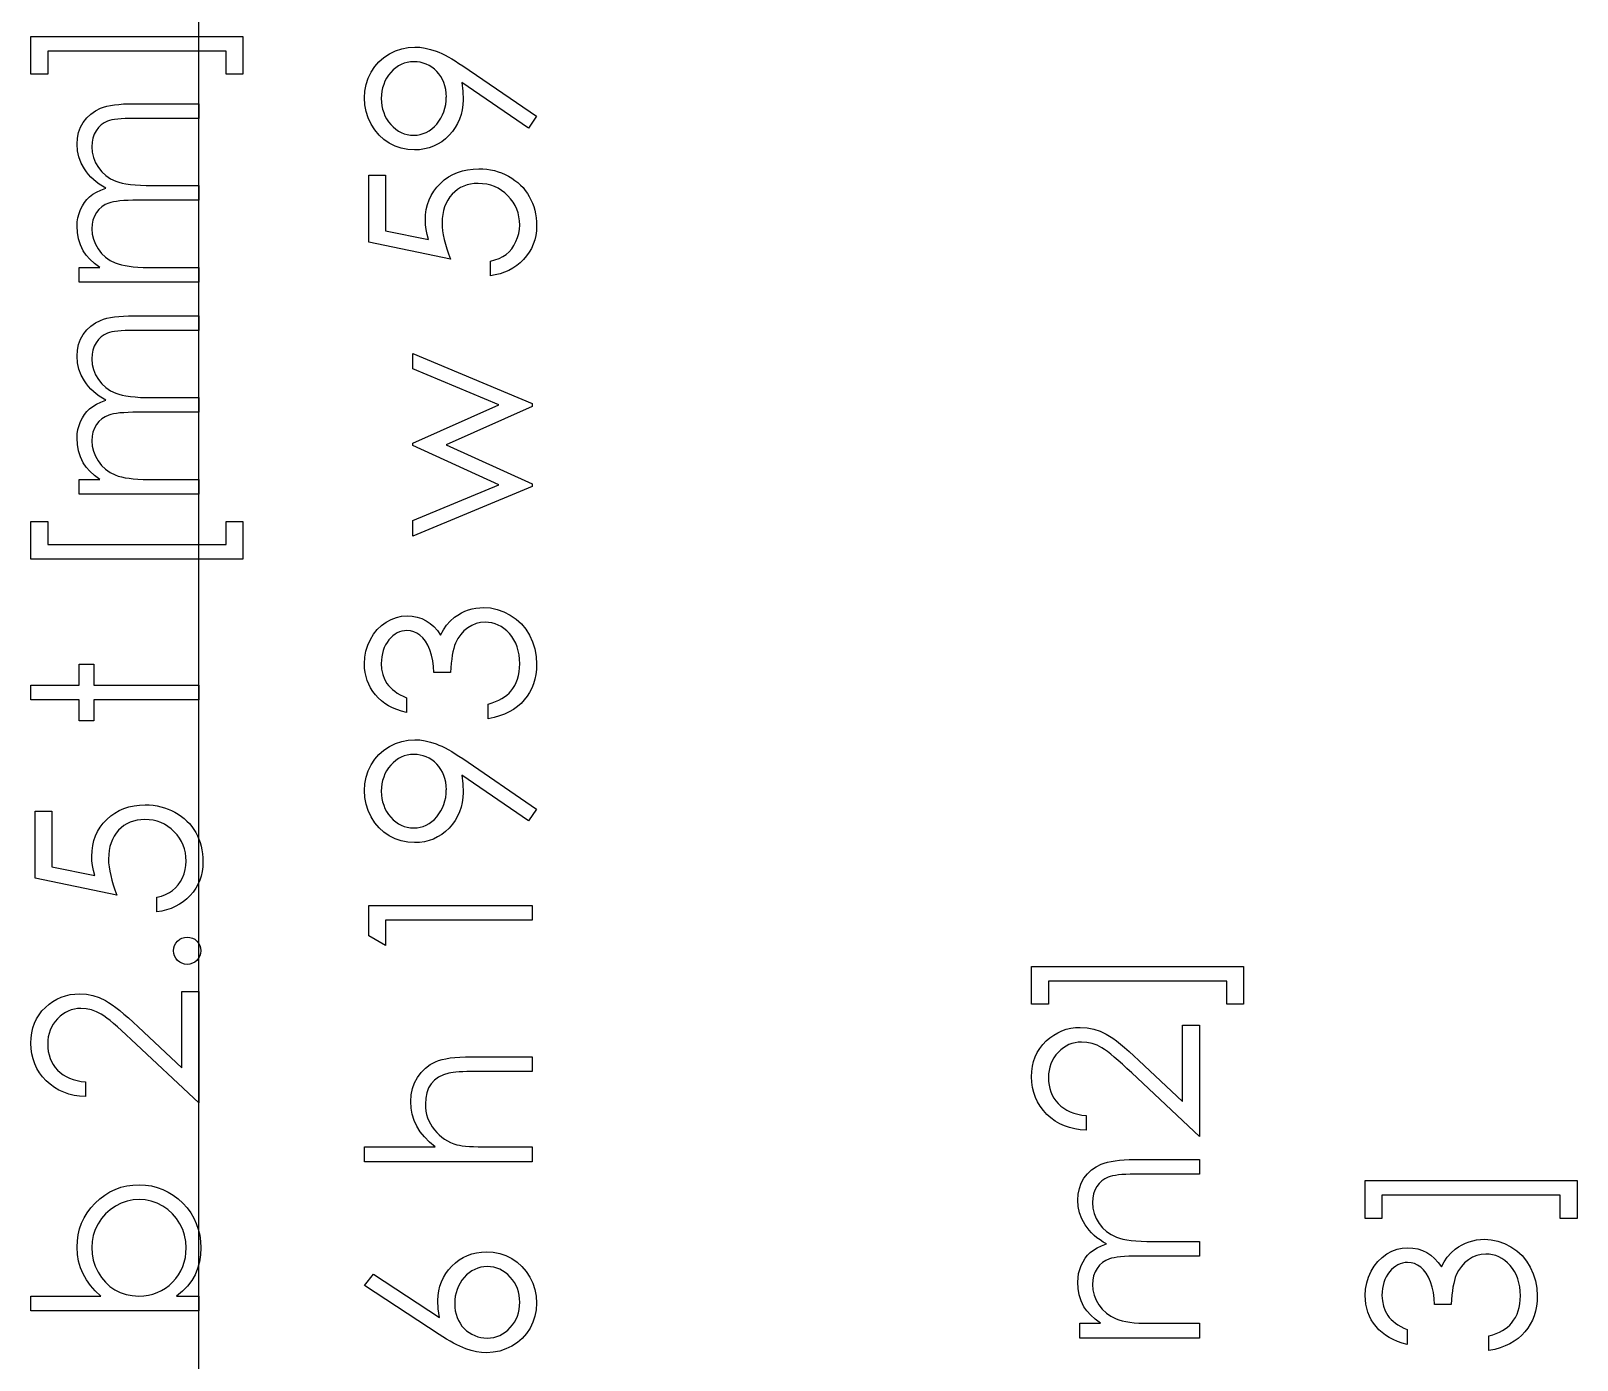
# Model space of a CAD drawing. Header units: millimetres. Extents: x -500 to 16, y 138 to 449.
# Drawn here: x -390.24 to -361.89, y 213 to 237.35 of the extents above; entities that cross this region are included whole.
import ezdxf

# ---------------------------------------------------------------- set-up
doc = ezdxf.new("R2010")
doc.units = ezdxf.units.MM

msp = doc.modelspace()

# ---------------------------------------------------------------- linework, layer by layer
at = {"color": 7, "linetype": 'Continuous'}
msp.add_line((-387.161, 164.056), (-387.161, 293.248), dxfattribs=at)
at = {"color": 7, "linetype": 'Continuous', "flags": 128}
for points in [[(-386.353, 237.248), (-386.353, 236.556), (-386.353, 236.556), (-386.661, 236.556), (-386.661, 236.556), (-386.661, 236.979), (-386.661, 236.979), (-389.93, 236.979), (-389.93, 236.979), (-389.93, 236.556), (-389.93, 236.556), (-390.238, 236.556), (-390.238, 236.556), (-390.238, 237.248), (-390.238, 237.248), (-386.353, 237.248)], [(-380.969, 235.786), (-381.118, 235.571), (-381.118, 235.571), (-382.338, 236.405), (-382.338, 236.405), (-382.32, 236.246), (-382.315, 236.09), (-382.315, 236.09), (-382.319, 235.996), (-382.331, 235.905), (-382.351, 235.818), (-382.379, 235.735), (-382.415, 235.655), (-382.459, 235.58), (-382.511, 235.507), (-382.572, 235.439), (-382.638, 235.376), (-382.707, 235.321), (-382.781, 235.276), (-382.858, 235.238), (-382.939, 235.209), (-383.023, 235.188), (-383.112, 235.175), (-383.204, 235.171), (-383.204, 235.171), (-383.329, 235.179), (-383.448, 235.202), (-383.561, 235.24), (-383.668, 235.294), (-383.766, 235.362), (-383.854, 235.442), (-383.931, 235.536), (-383.999, 235.642), (-384.053, 235.757), (-384.091, 235.876), (-384.115, 235.999), (-384.123, 236.126), (-384.123, 236.126), (-384.115, 236.25), (-384.093, 236.37), (-384.055, 236.485), (-384.002, 236.595), (-383.935, 236.697), (-383.857, 236.787), (-383.766, 236.866), (-383.664, 236.933), (-383.553, 236.987), (-383.439, 237.025), (-383.322, 237.048), (-383.201, 237.056), (-383.201, 237.056), (-383.106, 237.051), (-383.01, 237.037), (-382.912, 237.013), (-382.811, 236.98), (-382.758, 236.96), (-382.703, 236.935), (-382.646, 236.907), (-382.586, 236.875), (-382.523, 236.839), (-382.458, 236.8), (-382.39, 236.757), (-382.32, 236.71), (-382.32, 236.71), (-380.969, 235.786)], [(-382.622, 236.14), (-382.626, 236.211), (-382.633, 236.279), (-382.647, 236.343), (-382.666, 236.403), (-382.691, 236.46), (-382.721, 236.514), (-382.757, 236.563), (-382.797, 236.609), (-382.842, 236.651), (-382.889, 236.687), (-382.939, 236.717), (-382.99, 236.742), (-383.044, 236.762), (-383.1, 236.776), (-383.158, 236.783), (-383.219, 236.786), (-383.219, 236.786), (-383.279, 236.783), (-383.338, 236.774), (-383.394, 236.759), (-383.448, 236.737), (-383.499, 236.71), (-383.549, 236.676), (-383.596, 236.636), (-383.641, 236.589), (-383.681, 236.539), (-383.717, 236.486), (-383.747, 236.43), (-383.771, 236.372), (-383.79, 236.311), (-383.804, 236.247), (-383.812, 236.181), (-383.815, 236.112), (-383.815, 236.112), (-383.812, 236.044), (-383.804, 235.978), (-383.79, 235.915), (-383.771, 235.854), (-383.747, 235.796), (-383.717, 235.74), (-383.681, 235.687), (-383.641, 235.637), (-383.596, 235.591), (-383.549, 235.551), (-383.499, 235.517), (-383.448, 235.49), (-383.394, 235.468), (-383.338, 235.452), (-383.279, 235.443), (-383.219, 235.44), (-383.219, 235.44), (-383.158, 235.443), (-383.1, 235.453), (-383.044, 235.469), (-382.99, 235.491), (-382.939, 235.52), (-382.889, 235.556), (-382.842, 235.597), (-382.797, 235.645), (-382.757, 235.698), (-382.721, 235.753), (-382.691, 235.811), (-382.666, 235.871), (-382.647, 235.934), (-382.633, 236), (-382.626, 236.069), (-382.623, 236.14)], [(-389.353, 232.748), (-389.353, 233.017), (-389.353, 233.017), (-388.972, 233.017), (-388.972, 233.017), (-389.071, 233.092), (-389.155, 233.167), (-389.225, 233.244), (-389.281, 233.321), (-389.281, 233.321), (-389.329, 233.43), (-389.364, 233.542), (-389.385, 233.656), (-389.392, 233.773), (-389.392, 233.773), (-389.388, 233.853), (-389.376, 233.929), (-389.356, 234.005), (-389.329, 234.077), (-389.294, 234.146), (-389.255, 234.208), (-389.211, 234.264), (-389.162, 234.313), (-389.104, 234.357), (-389.034, 234.398), (-388.954, 234.436), (-388.862, 234.471), (-388.862, 234.471), (-388.925, 234.507), (-388.984, 234.545), (-389.04, 234.586), (-389.091, 234.629), (-389.138, 234.674), (-389.182, 234.721), (-389.222, 234.77), (-389.257, 234.822), (-389.316, 234.929), (-389.358, 235.041), (-389.383, 235.155), (-389.392, 235.275), (-389.392, 235.275), (-389.385, 235.385), (-389.364, 235.488), (-389.328, 235.585), (-389.278, 235.675), (-389.216, 235.756), (-389.142, 235.827), (-389.056, 235.886), (-388.96, 235.933), (-388.906, 235.953), (-388.846, 235.97), (-388.778, 235.984), (-388.705, 235.996), (-388.626, 236.005), (-388.54, 236.012), (-388.447, 236.016), (-388.349, 236.017), (-388.349, 236.017), (-387.161, 236.017), (-387.161, 236.017), (-387.161, 235.748), (-387.161, 235.748), (-388.35, 235.748), (-388.35, 235.748), (-388.434, 235.747), (-388.511, 235.745), (-388.582, 235.741), (-388.645, 235.735), (-388.703, 235.728), (-388.752, 235.719), (-388.796, 235.709), (-388.832, 235.697), (-388.894, 235.667), (-388.95, 235.628), (-388.999, 235.58), (-389.043, 235.523), (-389.078, 235.458), (-389.103, 235.387), (-389.118, 235.311), (-389.123, 235.228), (-389.123, 235.228), (-389.115, 235.127), (-389.093, 235.03), (-389.055, 234.937), (-389.002, 234.848), (-388.938, 234.768), (-388.862, 234.699), (-388.777, 234.642), (-388.682, 234.597), (-388.628, 234.578), (-388.566, 234.562), (-388.495, 234.548), (-388.415, 234.537), (-388.328, 234.529), (-388.231, 234.522), (-388.127, 234.518), (-388.014, 234.517), (-388.014, 234.517), (-387.161, 234.517), (-387.161, 234.517), (-387.161, 234.248), (-387.161, 234.248), (-388.276, 234.248), (-388.276, 234.248), (-388.37, 234.247), (-388.457, 234.245), (-388.536, 234.241), (-388.607, 234.235), (-388.67, 234.228), (-388.725, 234.22), (-388.772, 234.21), (-388.811, 234.198), (-388.879, 234.168), (-388.939, 234.129), (-388.992, 234.08), (-389.038, 234.023), (-389.075, 233.958), (-389.102, 233.886), (-389.117, 233.809), (-389.123, 233.726), (-389.123, 233.726), (-389.115, 233.629), (-389.093, 233.535), (-389.056, 233.443), (-389.005, 233.356), (-388.942, 233.275), (-388.868, 233.205), (-388.784, 233.147), (-388.691, 233.1), (-388.638, 233.081), (-388.578, 233.064), (-388.512, 233.05), (-388.439, 233.038), (-388.361, 233.029), (-388.275, 233.023), (-388.183, 233.018), (-388.084, 233.017), (-388.084, 233.017), (-387.161, 233.017), (-387.161, 233.017), (-387.161, 232.748), (-387.161, 232.748), (-389.353, 232.748)], [(-384.046, 234.71), (-383.738, 234.71), (-383.738, 234.71), (-383.738, 233.689), (-383.738, 233.689), (-382.949, 233.527), (-382.949, 233.527), (-382.974, 233.623), (-382.993, 233.714), (-383.004, 233.8), (-383.007, 233.881), (-383.007, 233.881), (-383.003, 233.981), (-382.99, 234.077), (-382.969, 234.169), (-382.938, 234.256), (-382.9, 234.338), (-382.852, 234.416), (-382.796, 234.489), (-382.732, 234.558), (-382.66, 234.621), (-382.584, 234.675), (-382.504, 234.721), (-382.418, 234.758), (-382.327, 234.788), (-382.231, 234.808), (-382.131, 234.821), (-382.026, 234.825), (-382.026, 234.825), (-381.953, 234.823), (-381.88, 234.817), (-381.81, 234.806), (-381.741, 234.791), (-381.674, 234.771), (-381.608, 234.748), (-381.544, 234.72), (-381.481, 234.688), (-381.421, 234.652), (-381.365, 234.613), (-381.311, 234.572), (-381.262, 234.527), (-381.216, 234.479), (-381.174, 234.428), (-381.136, 234.375), (-381.101, 234.318), (-381.07, 234.258), (-381.043, 234.196), (-381.02, 234.133), (-381.002, 234.067), (-380.987, 233.998), (-380.977, 233.927), (-380.971, 233.854), (-380.969, 233.779), (-380.969, 233.779), (-380.972, 233.689), (-380.984, 233.603), (-381.002, 233.521), (-381.028, 233.442), (-381.061, 233.367), (-381.102, 233.295), (-381.15, 233.227), (-381.205, 233.163), (-381.266, 233.103), (-381.331, 233.05), (-381.401, 233.003), (-381.475, 232.963), (-381.553, 232.928), (-381.636, 232.901), (-381.724, 232.879), (-381.815, 232.863), (-381.815, 232.863), (-381.815, 233.133), (-381.815, 233.133), (-381.73, 233.154), (-381.653, 233.182), (-381.585, 233.216), (-381.525, 233.256), (-381.472, 233.304), (-381.424, 233.359), (-381.382, 233.42), (-381.345, 233.49), (-381.315, 233.563), (-381.293, 233.639), (-381.281, 233.716), (-381.276, 233.794), (-381.276, 233.794), (-381.28, 233.871), (-381.29, 233.945), (-381.307, 234.017), (-381.331, 234.085), (-381.361, 234.151), (-381.399, 234.214), (-381.443, 234.274), (-381.494, 234.332), (-381.55, 234.384), (-381.609, 234.429), (-381.672, 234.468), (-381.739, 234.5), (-381.808, 234.524), (-381.881, 234.542), (-381.957, 234.552), (-382.037, 234.556), (-382.037, 234.556), (-382.109, 234.553), (-382.177, 234.544), (-382.243, 234.528), (-382.304, 234.506), (-382.362, 234.479), (-382.416, 234.445), (-382.468, 234.405), (-382.516, 234.359), (-382.559, 234.308), (-382.596, 234.252), (-382.627, 234.192), (-382.653, 234.128), (-382.674, 234.061), (-382.688, 233.988), (-382.697, 233.913), (-382.7, 233.832), (-382.7, 233.832), (-382.697, 233.762), (-382.69, 233.689), (-382.678, 233.612), (-382.661, 233.53), (-382.639, 233.446), (-382.613, 233.358), (-382.582, 233.267), (-382.546, 233.171), (-382.546, 233.171), (-384.046, 233.479), (-384.046, 233.479), (-384.046, 234.71)], [(-389.353, 228.863), (-389.353, 229.133), (-389.353, 229.133), (-388.972, 229.133), (-388.972, 229.133), (-389.071, 229.207), (-389.155, 229.283), (-389.225, 229.359), (-389.281, 229.437), (-389.281, 229.437), (-389.329, 229.545), (-389.364, 229.657), (-389.385, 229.771), (-389.392, 229.889), (-389.392, 229.889), (-389.388, 229.968), (-389.376, 230.045), (-389.356, 230.12), (-389.329, 230.193), (-389.294, 230.262), (-389.255, 230.324), (-389.211, 230.38), (-389.162, 230.428), (-389.104, 230.472), (-389.034, 230.514), (-388.954, 230.551), (-388.862, 230.586), (-388.862, 230.586), (-388.925, 230.622), (-388.984, 230.661), (-389.04, 230.702), (-389.091, 230.744), (-389.138, 230.789), (-389.182, 230.836), (-389.222, 230.886), (-389.257, 230.937), (-389.316, 231.044), (-389.358, 231.156), (-389.383, 231.271), (-389.392, 231.39), (-389.392, 231.39), (-389.385, 231.5), (-389.364, 231.604), (-389.328, 231.701), (-389.278, 231.791), (-389.216, 231.872), (-389.142, 231.942), (-389.056, 232.001), (-388.96, 232.048), (-388.906, 232.068), (-388.846, 232.085), (-388.778, 232.1), (-388.705, 232.112), (-388.626, 232.121), (-388.54, 232.127), (-388.447, 232.131), (-388.349, 232.133), (-388.349, 232.133), (-387.161, 232.133), (-387.161, 232.133), (-387.161, 231.863), (-387.161, 231.863), (-388.35, 231.863), (-388.35, 231.863), (-388.434, 231.863), (-388.511, 231.86), (-388.582, 231.856), (-388.645, 231.851), (-388.703, 231.844), (-388.752, 231.835), (-388.796, 231.824), (-388.832, 231.812), (-388.894, 231.782), (-388.95, 231.743), (-388.999, 231.695), (-389.043, 231.638), (-389.078, 231.574), (-389.103, 231.503), (-389.118, 231.426), (-389.123, 231.344), (-389.123, 231.344), (-389.115, 231.242), (-389.093, 231.145), (-389.055, 231.052), (-389.002, 230.964), (-388.938, 230.883), (-388.862, 230.815), (-388.777, 230.758), (-388.682, 230.712), (-388.628, 230.693), (-388.566, 230.677), (-388.495, 230.664), (-388.415, 230.652), (-388.328, 230.644), (-388.231, 230.637), (-388.127, 230.634), (-388.014, 230.633), (-388.014, 230.633), (-387.161, 230.633), (-387.161, 230.633), (-387.161, 230.363), (-387.161, 230.363), (-388.276, 230.363), (-388.276, 230.363), (-388.37, 230.363), (-388.457, 230.36), (-388.536, 230.356), (-388.607, 230.351), (-388.67, 230.344), (-388.725, 230.335), (-388.772, 230.325), (-388.811, 230.313), (-388.879, 230.283), (-388.939, 230.244), (-388.992, 230.196), (-389.038, 230.138), (-389.075, 230.073), (-389.102, 230.002), (-389.117, 229.925), (-389.123, 229.842), (-389.123, 229.842), (-389.115, 229.744), (-389.093, 229.65), (-389.056, 229.559), (-389.005, 229.471), (-388.942, 229.39), (-388.868, 229.321), (-388.784, 229.262), (-388.691, 229.216), (-388.638, 229.196), (-388.578, 229.179), (-388.512, 229.165), (-388.439, 229.154), (-388.361, 229.144), (-388.275, 229.138), (-388.183, 229.134), (-388.084, 229.133), (-388.084, 229.133), (-387.161, 229.133), (-387.161, 229.133), (-387.161, 228.863), (-387.161, 228.863), (-389.353, 228.863)], [(-383.238, 228.094), (-383.238, 228.383), (-383.238, 228.383), (-381.661, 229.036), (-381.661, 229.036), (-383.238, 229.752), (-383.238, 229.752), (-383.238, 229.798), (-383.238, 229.798), (-381.661, 230.498), (-381.661, 230.498), (-383.238, 231.157), (-383.238, 231.157), (-383.238, 231.44), (-383.238, 231.44), (-381.046, 230.524), (-381.046, 230.524), (-381.046, 230.468), (-381.046, 230.468), (-382.623, 229.767), (-382.623, 229.767), (-381.046, 229.052), (-381.046, 229.052), (-381.046, 229.002), (-381.046, 229.002), (-383.238, 228.094)], [(-390.238, 227.671), (-390.238, 228.363), (-390.238, 228.363), (-389.93, 228.363), (-389.93, 228.363), (-389.93, 227.94), (-389.93, 227.94), (-386.661, 227.94), (-386.661, 227.94), (-386.661, 228.363), (-386.661, 228.363), (-386.353, 228.363), (-386.353, 228.363), (-386.353, 227.671), (-386.353, 227.671), (-390.238, 227.671)], [(-383.353, 225.133), (-383.353, 224.863), (-383.353, 224.863), (-383.444, 224.887), (-383.528, 224.916), (-383.607, 224.949), (-383.681, 224.987), (-383.749, 225.03), (-383.813, 225.078), (-383.871, 225.131), (-383.923, 225.189), (-383.97, 225.25), (-384.01, 225.314), (-384.044, 225.381), (-384.073, 225.451), (-384.094, 225.523), (-384.11, 225.598), (-384.12, 225.676), (-384.123, 225.756), (-384.123, 225.756), (-384.116, 225.874), (-384.096, 225.987), (-384.062, 226.095), (-384.015, 226.201), (-383.957, 226.298), (-383.889, 226.383), (-383.811, 226.457), (-383.725, 226.52), (-383.632, 226.569), (-383.538, 226.604), (-383.442, 226.625), (-383.343, 226.633), (-383.343, 226.633), (-383.248, 226.627), (-383.159, 226.611), (-383.074, 226.583), (-382.994, 226.545), (-382.919, 226.496), (-382.85, 226.436), (-382.785, 226.365), (-382.726, 226.282), (-382.726, 226.282), (-382.677, 226.377), (-382.618, 226.463), (-382.549, 226.539), (-382.47, 226.607), (-382.47, 226.607), (-382.41, 226.649), (-382.347, 226.686), (-382.284, 226.717), (-382.218, 226.742), (-382.15, 226.761), (-382.081, 226.775), (-382.01, 226.783), (-381.937, 226.786), (-381.937, 226.786), (-381.811, 226.778), (-381.689, 226.752), (-381.569, 226.71), (-381.452, 226.649), (-381.343, 226.575), (-381.247, 226.488), (-381.165, 226.389), (-381.095, 226.277), (-381.04, 226.155), (-381, 226.027), (-380.977, 225.891), (-380.969, 225.749), (-380.969, 225.749), (-380.972, 225.652), (-380.983, 225.56), (-381.001, 225.472), (-381.025, 225.387), (-381.056, 225.308), (-381.095, 225.232), (-381.141, 225.16), (-381.194, 225.092), (-381.253, 225.029), (-381.319, 224.972), (-381.392, 224.92), (-381.471, 224.874), (-381.556, 224.834), (-381.649, 224.8), (-381.748, 224.771), (-381.853, 224.748), (-381.853, 224.748), (-381.853, 225.017), (-381.853, 225.017), (-381.784, 225.039), (-381.72, 225.062), (-381.66, 225.089), (-381.606, 225.117), (-381.557, 225.147), (-381.513, 225.18), (-381.473, 225.215), (-381.439, 225.252), (-381.439, 225.252), (-381.401, 225.303), (-381.368, 225.357), (-381.34, 225.415), (-381.317, 225.476), (-381.299, 225.54), (-381.287, 225.608), (-381.279, 225.679), (-381.276, 225.753), (-381.276, 225.753), (-381.279, 225.838), (-381.288, 225.917), (-381.303, 225.993), (-381.324, 226.065), (-381.35, 226.131), (-381.383, 226.195), (-381.422, 226.253), (-381.466, 226.308), (-381.515, 226.357), (-381.566, 226.399), (-381.618, 226.436), (-381.672, 226.465), (-381.729, 226.488), (-381.788, 226.504), (-381.849, 226.514), (-381.911, 226.517), (-381.911, 226.517), (-381.995, 226.511), (-382.076, 226.491), (-382.154, 226.459), (-382.23, 226.413), (-382.299, 226.357), (-382.359, 226.292), (-382.41, 226.217), (-382.453, 226.134), (-382.471, 226.088), (-382.487, 226.035), (-382.501, 225.977), (-382.513, 225.912), (-382.524, 225.842), (-382.533, 225.765), (-382.54, 225.683), (-382.546, 225.594), (-382.546, 225.594), (-382.853, 225.594), (-382.853, 225.594), (-382.858, 225.705), (-382.871, 225.811), (-382.893, 225.912), (-382.924, 226.008), (-382.962, 226.095), (-383.005, 226.169), (-383.053, 226.23), (-383.105, 226.279), (-383.161, 226.316), (-383.219, 226.342), (-383.281, 226.358), (-383.344, 226.363), (-383.344, 226.363), (-383.391, 226.361), (-383.437, 226.353), (-383.481, 226.339), (-383.523, 226.321), (-383.563, 226.297), (-383.602, 226.267), (-383.639, 226.232), (-383.675, 226.192), (-383.708, 226.148), (-383.736, 226.101), (-383.76, 226.051), (-383.78, 225.999), (-383.795, 225.943), (-383.806, 225.885), (-383.813, 225.824), (-383.815, 225.76), (-383.815, 225.76), (-383.808, 225.658), (-383.788, 225.562), (-383.756, 225.475), (-383.71, 225.393), (-383.681, 225.356), (-383.648, 225.32), (-383.611, 225.285), (-383.568, 225.252), (-383.521, 225.219), (-383.47, 225.189), (-383.414, 225.16), (-383.353, 225.133)], [(-390.238, 225.094), (-390.238, 225.363), (-390.238, 225.363), (-389.353, 225.363), (-389.353, 225.363), (-389.353, 225.748), (-389.353, 225.748), (-389.084, 225.748), (-389.084, 225.748), (-389.084, 225.363), (-389.084, 225.363), (-387.161, 225.363), (-387.161, 225.363), (-387.161, 225.094), (-387.161, 225.094), (-389.084, 225.094), (-389.084, 225.094), (-389.084, 224.71), (-389.084, 224.71), (-389.353, 224.71), (-389.353, 224.71), (-389.353, 225.094), (-389.353, 225.094), (-390.238, 225.094)], [(-380.969, 223.094), (-381.118, 222.879), (-381.118, 222.879), (-382.338, 223.713), (-382.338, 223.713), (-382.32, 223.553), (-382.315, 223.398), (-382.315, 223.398), (-382.319, 223.303), (-382.331, 223.213), (-382.351, 223.126), (-382.379, 223.043), (-382.415, 222.963), (-382.459, 222.887), (-382.511, 222.815), (-382.572, 222.746), (-382.638, 222.684), (-382.707, 222.629), (-382.781, 222.583), (-382.858, 222.545), (-382.939, 222.517), (-383.023, 222.496), (-383.112, 222.483), (-383.204, 222.479), (-383.204, 222.479), (-383.329, 222.487), (-383.448, 222.509), (-383.561, 222.548), (-383.668, 222.601), (-383.766, 222.669), (-383.854, 222.75), (-383.931, 222.844), (-383.999, 222.95), (-384.053, 223.065), (-384.091, 223.184), (-384.115, 223.307), (-384.123, 223.434), (-384.123, 223.434), (-384.115, 223.558), (-384.093, 223.678), (-384.055, 223.792), (-384.002, 223.902), (-383.935, 224.005), (-383.857, 224.095), (-383.766, 224.173), (-383.664, 224.241), (-383.553, 224.294), (-383.439, 224.333), (-383.322, 224.356), (-383.201, 224.363), (-383.201, 224.363), (-383.106, 224.359), (-383.01, 224.345), (-382.912, 224.321), (-382.811, 224.288), (-382.758, 224.267), (-382.703, 224.243), (-382.646, 224.214), (-382.586, 224.183), (-382.523, 224.147), (-382.458, 224.108), (-382.39, 224.065), (-382.32, 224.018), (-382.32, 224.018), (-380.969, 223.094)], [(-382.622, 223.448), (-382.626, 223.519), (-382.633, 223.586), (-382.647, 223.651), (-382.666, 223.711), (-382.691, 223.768), (-382.721, 223.821), (-382.757, 223.871), (-382.797, 223.917), (-382.842, 223.958), (-382.889, 223.994), (-382.939, 224.025), (-382.99, 224.05), (-383.044, 224.07), (-383.1, 224.083), (-383.158, 224.091), (-383.219, 224.094), (-383.219, 224.094), (-383.279, 224.091), (-383.338, 224.082), (-383.394, 224.067), (-383.448, 224.045), (-383.499, 224.017), (-383.549, 223.984), (-383.596, 223.943), (-383.641, 223.897), (-383.681, 223.847), (-383.717, 223.794), (-383.747, 223.738), (-383.771, 223.679), (-383.79, 223.619), (-383.804, 223.555), (-383.812, 223.489), (-383.815, 223.42), (-383.815, 223.42), (-383.812, 223.351), (-383.804, 223.286), (-383.79, 223.223), (-383.771, 223.162), (-383.747, 223.104), (-383.717, 223.048), (-383.681, 222.995), (-383.641, 222.945), (-383.596, 222.898), (-383.549, 222.859), (-383.499, 222.825), (-383.448, 222.797), (-383.394, 222.776), (-383.338, 222.76), (-383.279, 222.751), (-383.219, 222.748), (-383.219, 222.748), (-383.158, 222.751), (-383.1, 222.761), (-383.044, 222.777), (-382.99, 222.799), (-382.939, 222.828), (-382.889, 222.863), (-382.842, 222.905), (-382.797, 222.953), (-382.757, 223.005), (-382.721, 223.061), (-382.691, 223.119), (-382.666, 223.179), (-382.647, 223.242), (-382.633, 223.308), (-382.626, 223.377), (-382.623, 223.448)], [(-390.161, 223.056), (-389.853, 223.056), (-389.853, 223.056), (-389.853, 222.035), (-389.853, 222.035), (-389.064, 221.874), (-389.064, 221.874), (-389.09, 221.969), (-389.108, 222.06), (-389.119, 222.146), (-389.123, 222.227), (-389.123, 222.227), (-389.118, 222.327), (-389.105, 222.423), (-389.084, 222.515), (-389.053, 222.602), (-389.015, 222.684), (-388.968, 222.762), (-388.912, 222.835), (-388.847, 222.904), (-388.776, 222.967), (-388.7, 223.021), (-388.619, 223.067), (-388.533, 223.104), (-388.442, 223.134), (-388.347, 223.154), (-388.246, 223.167), (-388.141, 223.171), (-388.141, 223.171), (-388.068, 223.169), (-387.996, 223.163), (-387.925, 223.152), (-387.856, 223.137), (-387.79, 223.118), (-387.724, 223.094), (-387.659, 223.066), (-387.597, 223.034), (-387.537, 222.999), (-387.48, 222.96), (-387.427, 222.918), (-387.377, 222.874), (-387.332, 222.826), (-387.29, 222.774), (-387.251, 222.721), (-387.216, 222.664), (-387.185, 222.604), (-387.159, 222.542), (-387.136, 222.479), (-387.117, 222.413), (-387.103, 222.344), (-387.093, 222.273), (-387.086, 222.2), (-387.084, 222.125), (-387.084, 222.125), (-387.088, 222.035), (-387.099, 221.949), (-387.117, 221.867), (-387.143, 221.788), (-387.177, 221.713), (-387.217, 221.642), (-387.265, 221.573), (-387.32, 221.509), (-387.382, 221.449), (-387.447, 221.396), (-387.516, 221.35), (-387.591, 221.309), (-387.669, 221.274), (-387.752, 221.247), (-387.839, 221.225), (-387.93, 221.21), (-387.93, 221.21), (-387.93, 221.479), (-387.93, 221.479), (-387.845, 221.5), (-387.769, 221.528), (-387.7, 221.562), (-387.641, 221.603), (-387.587, 221.65), (-387.54, 221.705), (-387.497, 221.767), (-387.46, 221.836), (-387.43, 221.909), (-387.409, 221.985), (-387.396, 222.062), (-387.392, 222.14), (-387.392, 222.14), (-387.395, 222.217), (-387.406, 222.291), (-387.422, 222.363), (-387.446, 222.431), (-387.477, 222.497), (-387.514, 222.56), (-387.558, 222.62), (-387.609, 222.678), (-387.665, 222.73), (-387.725, 222.776), (-387.788, 222.814), (-387.854, 222.846), (-387.924, 222.871), (-387.996, 222.888), (-388.073, 222.898), (-388.153, 222.902), (-388.153, 222.902), (-388.225, 222.899), (-388.293, 222.89), (-388.358, 222.874), (-388.419, 222.853), (-388.478, 222.825), (-388.532, 222.791), (-388.584, 222.751), (-388.631, 222.705), (-388.674, 222.654), (-388.712, 222.598), (-388.743, 222.538), (-388.769, 222.475), (-388.789, 222.407), (-388.803, 222.335), (-388.812, 222.259), (-388.815, 222.178), (-388.815, 222.178), (-388.813, 222.109), (-388.805, 222.035), (-388.793, 221.958), (-388.776, 221.877), (-388.755, 221.792), (-388.728, 221.704), (-388.697, 221.613), (-388.661, 221.517), (-388.661, 221.517), (-390.161, 221.825), (-390.161, 221.825), (-390.161, 223.056)], [(-384.046, 220.77), (-384.046, 221.325), (-384.046, 221.325), (-381.046, 221.325), (-381.046, 221.325), (-381.046, 221.056), (-381.046, 221.056), (-383.738, 221.056), (-383.738, 221.056), (-383.738, 220.594), (-383.738, 220.594), (-384.046, 220.77)], [(-387.623, 220.498), (-387.618, 220.548), (-387.605, 220.594), (-387.582, 220.636), (-387.55, 220.675), (-387.511, 220.707), (-387.469, 220.73), (-387.423, 220.743), (-387.373, 220.748), (-387.373, 220.748), (-387.323, 220.743), (-387.277, 220.73), (-387.235, 220.707), (-387.197, 220.675), (-387.164, 220.636), (-387.141, 220.594), (-387.127, 220.548), (-387.123, 220.498), (-387.123, 220.498), (-387.127, 220.448), (-387.141, 220.402), (-387.164, 220.36), (-387.197, 220.321), (-387.235, 220.289), (-387.277, 220.267), (-387.323, 220.253), (-387.373, 220.248), (-387.373, 220.248), (-387.423, 220.253), (-387.469, 220.267), (-387.511, 220.289), (-387.55, 220.321), (-387.582, 220.36), (-387.605, 220.402), (-387.618, 220.448), (-387.623, 220.498)], [(-368.007, 220.21), (-368.007, 219.517), (-368.007, 219.517), (-368.315, 219.517), (-368.315, 219.517), (-368.315, 219.94), (-368.315, 219.94), (-371.584, 219.94), (-371.584, 219.94), (-371.584, 219.517), (-371.584, 219.517), (-371.892, 219.517), (-371.892, 219.517), (-371.892, 220.21), (-371.892, 220.21), (-368.007, 220.21)], [(-389.238, 218.094), (-389.238, 217.825), (-389.238, 217.825), (-389.345, 217.832), (-389.447, 217.848), (-389.544, 217.871), (-389.636, 217.904), (-389.724, 217.944), (-389.806, 217.993), (-389.884, 218.05), (-389.957, 218.115), (-390.023, 218.187), (-390.08, 218.263), (-390.128, 218.343), (-390.168, 218.426), (-390.198, 218.515), (-390.221, 218.607), (-390.234, 218.703), (-390.238, 218.803), (-390.238, 218.803), (-390.234, 218.902), (-390.221, 218.996), (-390.201, 219.085), (-390.171, 219.17), (-390.134, 219.249), (-390.088, 219.324), (-390.035, 219.394), (-389.972, 219.459), (-389.904, 219.518), (-389.834, 219.568), (-389.76, 219.612), (-389.683, 219.647), (-389.603, 219.674), (-389.52, 219.694), (-389.435, 219.705), (-389.346, 219.71), (-389.346, 219.71), (-389.221, 219.702), (-389.1, 219.678), (-388.984, 219.64), (-388.871, 219.585), (-388.813, 219.55), (-388.75, 219.508), (-388.682, 219.459), (-388.609, 219.402), (-388.532, 219.338), (-388.45, 219.267), (-388.362, 219.189), (-388.27, 219.103), (-388.27, 219.103), (-387.469, 218.352), (-387.469, 218.352), (-387.469, 219.748), (-387.469, 219.748), (-387.161, 219.748), (-387.161, 219.748), (-387.161, 217.71), (-387.161, 217.71), (-388.403, 218.873), (-388.403, 218.873), (-388.492, 218.958), (-388.575, 219.035), (-388.651, 219.104), (-388.722, 219.165), (-388.788, 219.219), (-388.847, 219.265), (-388.9, 219.303), (-388.948, 219.333), (-389.038, 219.38), (-389.13, 219.414), (-389.225, 219.434), (-389.322, 219.44), (-389.322, 219.44), (-389.383, 219.437), (-389.442, 219.428), (-389.499, 219.414), (-389.553, 219.393), (-389.606, 219.366), (-389.656, 219.334), (-389.704, 219.296), (-389.751, 219.252), (-389.793, 219.203), (-389.829, 219.152), (-389.86, 219.098), (-389.885, 219.042), (-389.905, 218.982), (-389.919, 218.921), (-389.927, 218.857), (-389.93, 218.789), (-389.93, 218.789), (-389.927, 218.719), (-389.919, 218.652), (-389.905, 218.588), (-389.885, 218.526), (-389.859, 218.468), (-389.828, 218.413), (-389.791, 218.36), (-389.749, 218.311), (-389.701, 218.266), (-389.648, 218.226), (-389.591, 218.192), (-389.53, 218.161), (-389.464, 218.137), (-389.393, 218.118), (-389.318, 218.103), (-389.238, 218.094)], [(-370.892, 217.479), (-370.892, 217.21), (-370.892, 217.21), (-370.999, 217.217), (-371.101, 217.232), (-371.198, 217.256), (-371.29, 217.288), (-371.377, 217.329), (-371.46, 217.377), (-371.538, 217.434), (-371.611, 217.5), (-371.677, 217.571), (-371.734, 217.648), (-371.782, 217.728), (-371.822, 217.811), (-371.852, 217.899), (-371.874, 217.991), (-371.888, 218.088), (-371.892, 218.188), (-371.892, 218.188), (-371.888, 218.286), (-371.875, 218.381), (-371.855, 218.47), (-371.825, 218.554), (-371.788, 218.634), (-371.742, 218.708), (-371.689, 218.779), (-371.626, 218.844), (-371.558, 218.902), (-371.487, 218.953), (-371.413, 218.996), (-371.337, 219.032), (-371.257, 219.059), (-371.174, 219.079), (-371.089, 219.09), (-371, 219.094), (-371, 219.094), (-370.875, 219.086), (-370.754, 219.063), (-370.638, 219.024), (-370.525, 218.97), (-370.467, 218.935), (-370.404, 218.893), (-370.336, 218.844), (-370.263, 218.787), (-370.186, 218.723), (-370.103, 218.652), (-370.016, 218.573), (-369.924, 218.487), (-369.924, 218.487), (-369.123, 217.737), (-369.123, 217.737), (-369.123, 219.133), (-369.123, 219.133), (-368.815, 219.133), (-368.815, 219.133), (-368.815, 217.094), (-368.815, 217.094), (-370.056, 218.258), (-370.056, 218.258), (-370.145, 218.342), (-370.228, 218.419), (-370.305, 218.488), (-370.376, 218.55), (-370.442, 218.603), (-370.501, 218.649), (-370.554, 218.687), (-370.602, 218.718), (-370.692, 218.765), (-370.784, 218.798), (-370.879, 218.818), (-370.976, 218.825), (-370.976, 218.825), (-371.037, 218.822), (-371.096, 218.813), (-371.153, 218.798), (-371.207, 218.778), (-371.26, 218.751), (-371.31, 218.719), (-371.358, 218.681), (-371.404, 218.636), (-371.447, 218.588), (-371.483, 218.536), (-371.514, 218.483), (-371.539, 218.426), (-371.559, 218.367), (-371.573, 218.306), (-371.581, 218.241), (-371.584, 218.174), (-371.584, 218.174), (-371.581, 218.104), (-371.573, 218.036), (-371.559, 217.972), (-371.538, 217.911), (-371.513, 217.853), (-371.482, 217.797), (-371.445, 217.745), (-371.403, 217.696), (-371.355, 217.651), (-371.302, 217.611), (-371.245, 217.576), (-371.184, 217.546), (-371.118, 217.521), (-371.047, 217.502), (-370.972, 217.488), (-370.892, 217.479)], [(-384.122, 216.633), (-384.123, 216.902), (-384.123, 216.902), (-382.824, 216.902), (-382.824, 216.902), (-382.93, 216.991), (-383.022, 217.085), (-383.1, 217.182), (-383.164, 217.284), (-383.213, 217.39), (-383.248, 217.502), (-383.269, 217.616), (-383.276, 217.736), (-383.276, 217.736), (-383.269, 217.857), (-383.245, 217.972), (-383.207, 218.079), (-383.153, 218.178), (-383.085, 218.268), (-383.007, 218.347), (-382.919, 218.411), (-382.82, 218.464), (-382.764, 218.485), (-382.7, 218.504), (-382.63, 218.52), (-382.552, 218.533), (-382.466, 218.542), (-382.373, 218.55), (-382.273, 218.554), (-382.165, 218.556), (-382.165, 218.556), (-381.046, 218.556), (-381.046, 218.556), (-381.046, 218.286), (-381.046, 218.286), (-382.077, 218.286), (-382.077, 218.286), (-382.166, 218.286), (-382.248, 218.285), (-382.322, 218.282), (-382.388, 218.279), (-382.447, 218.274), (-382.498, 218.269), (-382.541, 218.262), (-382.576, 218.255), (-382.576, 218.255), (-382.677, 218.223), (-382.764, 218.179), (-382.838, 218.125), (-382.899, 218.06), (-382.947, 217.984), (-382.98, 217.896), (-383.001, 217.798), (-383.007, 217.689), (-383.007, 217.689), (-383.005, 217.624), (-382.997, 217.561), (-382.984, 217.499), (-382.965, 217.439), (-382.942, 217.381), (-382.913, 217.325), (-382.879, 217.27), (-382.84, 217.217), (-382.797, 217.167), (-382.752, 217.122), (-382.704, 217.082), (-382.653, 217.045), (-382.6, 217.013), (-382.545, 216.985), (-382.487, 216.962), (-382.427, 216.943), (-382.427, 216.943), (-382.383, 216.934), (-382.331, 216.925), (-382.27, 216.918), (-382.2, 216.912), (-382.123, 216.908), (-382.036, 216.904), (-381.942, 216.902), (-381.838, 216.902), (-381.838, 216.902), (-381.046, 216.902), (-381.046, 216.902), (-381.046, 216.633), (-381.046, 216.633), (-384.123, 216.633)], [(-371.007, 213.402), (-371.007, 213.671), (-371.007, 213.671), (-370.626, 213.671), (-370.626, 213.671), (-370.725, 213.746), (-370.809, 213.821), (-370.879, 213.898), (-370.935, 213.975), (-370.935, 213.975), (-370.983, 214.084), (-371.018, 214.196), (-371.038, 214.31), (-371.046, 214.427), (-371.046, 214.427), (-371.041, 214.506), (-371.03, 214.583), (-371.01, 214.658), (-370.983, 214.731), (-370.948, 214.8), (-370.909, 214.862), (-370.865, 214.918), (-370.816, 214.967), (-370.758, 215.011), (-370.688, 215.052), (-370.608, 215.09), (-370.516, 215.125), (-370.516, 215.125), (-370.579, 215.161), (-370.638, 215.199), (-370.694, 215.24), (-370.745, 215.283), (-370.792, 215.328), (-370.836, 215.375), (-370.876, 215.424), (-370.911, 215.476), (-370.97, 215.583), (-371.012, 215.695), (-371.037, 215.809), (-371.046, 215.929), (-371.046, 215.929), (-371.038, 216.039), (-371.017, 216.142), (-370.982, 216.239), (-370.932, 216.329), (-370.87, 216.41), (-370.796, 216.481), (-370.71, 216.539), (-370.614, 216.587), (-370.56, 216.607), (-370.499, 216.624), (-370.432, 216.638), (-370.359, 216.65), (-370.279, 216.659), (-370.194, 216.666), (-370.101, 216.67), (-370.002, 216.671), (-370.002, 216.671), (-368.815, 216.671), (-368.815, 216.671), (-368.815, 216.402), (-368.815, 216.402), (-370.004, 216.402), (-370.004, 216.402), (-370.088, 216.401), (-370.165, 216.399), (-370.236, 216.395), (-370.299, 216.389), (-370.356, 216.382), (-370.406, 216.373), (-370.45, 216.363), (-370.486, 216.351), (-370.548, 216.321), (-370.604, 216.282), (-370.653, 216.234), (-370.697, 216.176), (-370.731, 216.112), (-370.757, 216.041), (-370.772, 215.965), (-370.776, 215.882), (-370.776, 215.882), (-370.769, 215.78), (-370.746, 215.684), (-370.709, 215.591), (-370.656, 215.502), (-370.591, 215.422), (-370.516, 215.353), (-370.431, 215.296), (-370.336, 215.25), (-370.282, 215.232), (-370.219, 215.216), (-370.148, 215.202), (-370.069, 215.191), (-369.981, 215.183), (-369.885, 215.176), (-369.781, 215.172), (-369.668, 215.171), (-369.668, 215.171), (-368.815, 215.171), (-368.815, 215.171), (-368.815, 214.902), (-368.815, 214.902), (-369.93, 214.902), (-369.93, 214.902), (-370.024, 214.901), (-370.111, 214.899), (-370.19, 214.895), (-370.261, 214.889), (-370.324, 214.882), (-370.379, 214.874), (-370.426, 214.863), (-370.465, 214.851), (-370.532, 214.822), (-370.593, 214.783), (-370.645, 214.734), (-370.692, 214.676), (-370.729, 214.612), (-370.755, 214.54), (-370.771, 214.463), (-370.776, 214.38), (-370.776, 214.38), (-370.769, 214.283), (-370.747, 214.189), (-370.71, 214.097), (-370.659, 214.009), (-370.596, 213.929), (-370.522, 213.859), (-370.438, 213.801), (-370.344, 213.754), (-370.291, 213.735), (-370.232, 213.718), (-370.166, 213.704), (-370.093, 213.692), (-370.014, 213.683), (-369.928, 213.676), (-369.837, 213.672), (-369.737, 213.671), (-369.737, 213.671), (-368.815, 213.671), (-368.815, 213.671), (-368.815, 213.402), (-368.815, 213.402), (-371.007, 213.402)], [(-361.892, 216.286), (-361.892, 215.594), (-361.892, 215.594), (-362.2, 215.594), (-362.2, 215.594), (-362.2, 216.017), (-362.2, 216.017), (-365.469, 216.017), (-365.469, 216.017), (-365.469, 215.594), (-365.469, 215.594), (-365.776, 215.594), (-365.776, 215.594), (-365.776, 216.286), (-365.776, 216.286), (-361.892, 216.286)], [(-387.161, 213.902), (-390.238, 213.902), (-390.238, 213.902), (-390.238, 214.171), (-390.238, 214.171), (-388.956, 214.171), (-388.956, 214.171), (-389.058, 214.264), (-389.147, 214.362), (-389.222, 214.466), (-389.283, 214.575), (-389.331, 214.69), (-389.365, 214.809), (-389.385, 214.935), (-389.392, 215.065), (-389.392, 215.065), (-389.386, 215.181), (-389.371, 215.294), (-389.345, 215.401), (-389.309, 215.505), (-389.262, 215.603), (-389.205, 215.698), (-389.138, 215.788), (-389.06, 215.874), (-388.974, 215.953), (-388.885, 216.021), (-388.79, 216.079), (-388.692, 216.126), (-388.589, 216.163), (-388.481, 216.189), (-388.37, 216.204), (-388.253, 216.21), (-388.253, 216.21), (-388.138, 216.204), (-388.028, 216.189), (-387.921, 216.162), (-387.819, 216.125), (-387.721, 216.077), (-387.628, 216.019), (-387.538, 215.951), (-387.454, 215.871), (-387.376, 215.785), (-387.309, 215.693), (-387.252, 215.598), (-387.206, 215.499), (-387.169, 215.395), (-387.143, 215.286), (-387.128, 215.173), (-387.123, 215.057), (-387.123, 215.057), (-387.129, 214.923), (-387.149, 214.797), (-387.183, 214.676), (-387.229, 214.562), (-387.29, 214.455), (-387.367, 214.354), (-387.459, 214.259), (-387.567, 214.171), (-387.567, 214.171), (-387.161, 214.171), (-387.161, 214.171), (-387.161, 213.902)], [(-387.392, 215.054), (-387.399, 215.172), (-387.42, 215.285), (-387.456, 215.393), (-387.505, 215.497), (-387.567, 215.594), (-387.641, 215.679), (-387.725, 215.755), (-387.822, 215.82), (-387.925, 215.873), (-388.032, 215.91), (-388.141, 215.933), (-388.253, 215.94), (-388.253, 215.94), (-388.365, 215.933), (-388.475, 215.91), (-388.582, 215.872), (-388.687, 215.819), (-388.784, 215.753), (-388.87, 215.678), (-388.945, 215.591), (-389.008, 215.494), (-389.058, 215.391), (-389.094, 215.283), (-389.115, 215.173), (-389.123, 215.059), (-389.123, 215.059), (-389.115, 214.942), (-389.094, 214.829), (-389.058, 214.719), (-389.008, 214.611), (-388.945, 214.511), (-388.873, 214.423), (-388.791, 214.348), (-388.699, 214.285), (-388.599, 214.235), (-388.492, 214.199), (-388.38, 214.178), (-388.261, 214.171), (-388.261, 214.171), (-388.171, 214.175), (-388.084, 214.187), (-388, 214.207), (-387.921, 214.235), (-387.845, 214.271), (-387.773, 214.315), (-387.706, 214.366), (-387.641, 214.426), (-387.583, 214.491), (-387.532, 214.561), (-387.489, 214.634), (-387.454, 214.711), (-387.427, 214.791), (-387.407, 214.875), (-387.395, 214.963), (-387.392, 215.054)], [(-365.007, 213.556), (-365.007, 213.286), (-365.007, 213.286), (-365.097, 213.31), (-365.181, 213.339), (-365.261, 213.372), (-365.335, 213.41), (-365.403, 213.453), (-365.466, 213.501), (-365.525, 213.554), (-365.577, 213.612), (-365.624, 213.673), (-365.664, 213.737), (-365.698, 213.804), (-365.727, 213.874), (-365.748, 213.946), (-365.764, 214.021), (-365.773, 214.099), (-365.776, 214.179), (-365.776, 214.179), (-365.77, 214.297), (-365.749, 214.41), (-365.716, 214.518), (-365.669, 214.624), (-365.611, 214.721), (-365.543, 214.806), (-365.465, 214.88), (-365.379, 214.943), (-365.286, 214.992), (-365.192, 215.027), (-365.096, 215.048), (-364.997, 215.056), (-364.997, 215.056), (-364.902, 215.05), (-364.813, 215.034), (-364.728, 215.006), (-364.648, 214.968), (-364.573, 214.919), (-364.504, 214.859), (-364.439, 214.788), (-364.38, 214.705), (-364.38, 214.705), (-364.331, 214.8), (-364.272, 214.886), (-364.203, 214.963), (-364.124, 215.03), (-364.124, 215.03), (-364.064, 215.073), (-364.001, 215.109), (-363.938, 215.14), (-363.871, 215.165), (-363.804, 215.184), (-363.735, 215.198), (-363.663, 215.207), (-363.591, 215.21), (-363.591, 215.21), (-363.465, 215.201), (-363.343, 215.175), (-363.222, 215.133), (-363.106, 215.073), (-362.997, 214.998), (-362.901, 214.911), (-362.819, 214.812), (-362.749, 214.7), (-362.694, 214.579), (-362.654, 214.45), (-362.63, 214.314), (-362.623, 214.172), (-362.623, 214.172), (-362.626, 214.076), (-362.636, 213.983), (-362.654, 213.895), (-362.678, 213.811), (-362.71, 213.731), (-362.749, 213.655), (-362.794, 213.583), (-362.847, 213.515), (-362.907, 213.452), (-362.973, 213.395), (-363.046, 213.343), (-363.124, 213.297), (-363.21, 213.257), (-363.303, 213.223), (-363.401, 213.194), (-363.507, 213.171), (-363.507, 213.171), (-363.507, 213.44), (-363.507, 213.44), (-363.438, 213.462), (-363.374, 213.485), (-363.314, 213.512), (-363.26, 213.54), (-363.211, 213.57), (-363.166, 213.603), (-363.127, 213.638), (-363.093, 213.675), (-363.093, 213.675), (-363.055, 213.726), (-363.022, 213.78), (-362.993, 213.838), (-362.971, 213.899), (-362.953, 213.963), (-362.941, 214.031), (-362.933, 214.102), (-362.93, 214.176), (-362.93, 214.176), (-362.933, 214.261), (-362.942, 214.341), (-362.957, 214.416), (-362.978, 214.488), (-363.004, 214.554), (-363.037, 214.618), (-363.076, 214.676), (-363.12, 214.731), (-363.169, 214.78), (-363.219, 214.823), (-363.272, 214.859), (-363.326, 214.888), (-363.383, 214.911), (-363.442, 214.927), (-363.502, 214.937), (-363.565, 214.94), (-363.565, 214.94), (-363.648, 214.934), (-363.73, 214.914), (-363.808, 214.882), (-363.883, 214.836), (-363.953, 214.78), (-364.013, 214.715), (-364.064, 214.64), (-364.106, 214.558), (-364.124, 214.511), (-364.141, 214.458), (-364.154, 214.4), (-364.167, 214.335), (-364.178, 214.265), (-364.187, 214.189), (-364.194, 214.106), (-364.2, 214.017), (-364.2, 214.017), (-364.507, 214.017), (-364.507, 214.017), (-364.511, 214.128), (-364.525, 214.234), (-364.547, 214.335), (-364.578, 214.431), (-364.616, 214.518), (-364.659, 214.592), (-364.707, 214.653), (-364.759, 214.702), (-364.815, 214.739), (-364.873, 214.765), (-364.935, 214.781), (-364.998, 214.786), (-364.998, 214.786), (-365.045, 214.784), (-365.091, 214.776), (-365.135, 214.762), (-365.177, 214.744), (-365.217, 214.72), (-365.256, 214.69), (-365.293, 214.655), (-365.329, 214.615), (-365.362, 214.571), (-365.39, 214.524), (-365.414, 214.475), (-365.434, 214.422), (-365.449, 214.366), (-365.46, 214.308), (-365.466, 214.247), (-365.469, 214.183), (-365.469, 214.183), (-365.462, 214.081), (-365.442, 213.985), (-365.41, 213.898), (-365.364, 213.817), (-365.335, 213.779), (-365.302, 213.743), (-365.264, 213.708), (-365.222, 213.675), (-365.175, 213.642), (-365.124, 213.612), (-365.068, 213.583), (-365.007, 213.556)], [(-384.122, 214.363), (-383.96, 214.571), (-383.96, 214.571), (-382.748, 213.778), (-382.748, 213.778), (-382.769, 213.937), (-382.776, 214.089), (-382.776, 214.089), (-382.772, 214.18), (-382.76, 214.268), (-382.74, 214.352), (-382.712, 214.433), (-382.676, 214.509), (-382.632, 214.583), (-382.58, 214.653), (-382.52, 214.72), (-382.454, 214.78), (-382.384, 214.833), (-382.311, 214.878), (-382.233, 214.914), (-382.153, 214.942), (-382.068, 214.963), (-381.98, 214.975), (-381.888, 214.979), (-381.888, 214.979), (-381.762, 214.972), (-381.642, 214.949), (-381.529, 214.911), (-381.422, 214.859), (-381.323, 214.792), (-381.236, 214.713), (-381.158, 214.622), (-381.091, 214.517), (-381.038, 214.405), (-380.999, 214.288), (-380.977, 214.167), (-380.969, 214.041), (-380.969, 214.041), (-380.976, 213.92), (-380.998, 213.804), (-381.035, 213.692), (-381.088, 213.584), (-381.153, 213.484), (-381.23, 213.396), (-381.32, 213.318), (-381.422, 213.253), (-381.531, 213.201), (-381.644, 213.163), (-381.761, 213.14), (-381.882, 213.133), (-381.882, 213.133), (-381.975, 213.137), (-382.07, 213.151), (-382.168, 213.174), (-382.267, 213.206), (-382.319, 213.226), (-382.374, 213.25), (-382.43, 213.277), (-382.49, 213.308), (-382.552, 213.343), (-382.617, 213.381), (-382.684, 213.423), (-382.754, 213.468), (-382.754, 213.468), (-384.123, 214.363)], [(-382.469, 214.032), (-382.466, 213.964), (-382.458, 213.899), (-382.444, 213.837), (-382.425, 213.778), (-382.401, 213.723), (-382.371, 213.671), (-382.335, 213.622), (-382.294, 213.577), (-382.25, 213.536), (-382.203, 213.5), (-382.153, 213.47), (-382.102, 213.446), (-382.047, 213.426), (-381.991, 213.413), (-381.933, 213.405), (-381.871, 213.402), (-381.871, 213.402), (-381.811, 213.405), (-381.752, 213.414), (-381.697, 213.429), (-381.643, 213.45), (-381.591, 213.476), (-381.542, 213.509), (-381.495, 213.548), (-381.451, 213.593), (-381.41, 213.642), (-381.374, 213.694), (-381.344, 213.748), (-381.32, 213.804), (-381.301, 213.863), (-381.287, 213.925), (-381.279, 213.989), (-381.276, 214.056), (-381.276, 214.056), (-381.279, 214.122), (-381.287, 214.186), (-381.301, 214.248), (-381.32, 214.307), (-381.344, 214.363), (-381.374, 214.417), (-381.41, 214.469), (-381.451, 214.518), (-381.495, 214.563), (-381.542, 214.602), (-381.591, 214.634), (-381.643, 214.661), (-381.697, 214.683), (-381.752, 214.698), (-381.811, 214.707), (-381.871, 214.71), (-381.871, 214.71), (-381.933, 214.707), (-381.991, 214.697), (-382.047, 214.682), (-382.102, 214.66), (-382.153, 214.632), (-382.203, 214.598), (-382.25, 214.558), (-382.294, 214.511), (-382.335, 214.46), (-382.371, 214.407), (-382.401, 214.351), (-382.425, 214.292), (-382.444, 214.231), (-382.458, 214.167), (-382.466, 214.101), (-382.469, 214.032)]]:
    msp.add_lwpolyline(points, dxfattribs=at)

doc.saveas('drawing.dxf')
